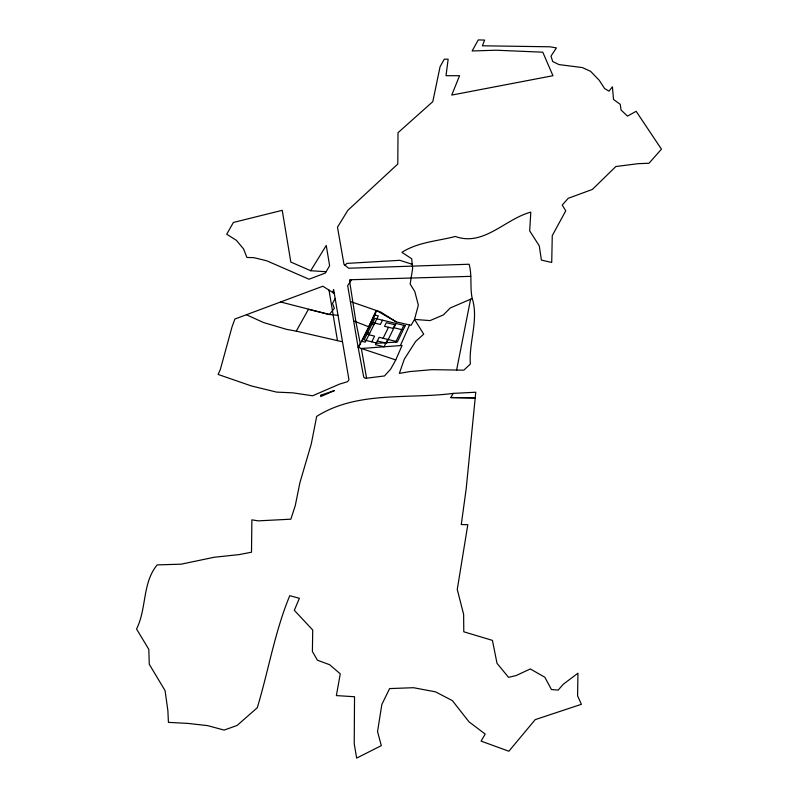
<?xml version="1.0" encoding="UTF-8"?>
<svg xmlns="http://www.w3.org/2000/svg" width="798" height="798" viewBox="0 0 798 798"><rect width="100%" height="100%" fill="white"/><g stroke="black" fill="none" stroke-linecap="round" stroke-linejoin="round"><path stroke-width="1.2" d="M470.581 299.23L450.321 307.938L443.359 314.931L430.022 320.596L414.521 319.419L423.698 334.153L415.648 341.444L404.327 359.11L399.349 373.404L410.082 371.559L432.017 369.654L456.616 370.053L470.581 299.23L472.236 298.552C469.773 287.42 472.256 275.48 469.124 264.238L348.586 268.228L343.998 264.407L337.484 227.191L347.878 210.303L397.783 164.039L398.012 132.707L432.795 101.655L440.067 66.743L444.316 59.152L448.147 59.222L446.012 75.69L459.558 75.72L451.748 95.072L552.954 75.71L542.78 52.189L496.137 50.214L472.137 50.962L478.271 39.9L484.625 40.08L482.401 45.795L549.932 46.793L556.396 47.9L550.969 56.139L552.735 61.546L558.949 64.578L582.37 67.571L590.65 71.381L599.218 80.279L604.615 88.568L608.974 91.132L612.395 86.822L613.532 99.481L620.236 104.329L621.093 110.054L627.487 116.109L636.156 111.311L661.452 149.186L648.983 163.261L638.21 163.67L615.847 166.523L592.395 189.435L568.236 198.293L562.241 205.056L565.762 210.812L552.266 235.639L551.717 262.472L541.393 260.088L539.278 245.854L529.682 230.871L530.8 212.148C505.154 218.921 483.738 246.821 455.319 236.467C437.494 241.146 417.713 242.113 401.933 252.368L411.688 258.751L412.656 268.407L410.152 284.048L414.79 291.549L418.351 305.095L414.521 319.419L411.04 325.335L396.247 321.873L376.786 310.671L358.492 347.32M351.559 279.709L349.544 279.829L349.793 282.362L355.898 321.724L360.297 343.699L358.093 347.15L363.738 377.155L365.364 378.332L384.466 375.958L390.691 369.105L395.748 359.918L402.092 345.454L361.354 348.497L358.093 347.15L347.679 285.584L351.559 279.709L470.78 276.357M400.406 345.574L409.574 324.995M396.247 321.873L380.796 312.088L376.157 310.452L368.746 326.791L353.723 320.936M395.678 342.143L403.828 325.325M387.678 339.399L384.067 346.801L375.509 344.676L379.14 337.305L396.037 341.414M393.065 328.387L394.84 324.736L386.342 322.691L384.546 326.322L393.614 328.517L386.691 342.691M396.087 323.459L393.983 327.749L401.743 329.634M383.1 338.272L388.496 327.28M371.778 341.833L374.601 336.148L366.91 334.262M382.491 320.178L380.377 324.457L372.726 322.601M246.402 314.731L322.871 286.223L334.272 293.455L332.786 292.507L333.614 289.465L348.965 379.808L347.529 381.693L339.439 384.147L312.626 395.788L292.856 392.835L276.647 392.117L251.43 385.963L218.103 374.442L220.298 369.614L232.058 326.761L234.881 319.03L246.402 314.731L263.619 322.572L286.622 329.365L296.257 331.16L308.437 309.335L329.365 314.512L337.883 315.29M335.15 298.642L332.487 303.36L334.362 308.357L329.365 314.512L280.447 301.943M453.184 393.424C407.828 399.239 357.314 390.761 316.686 416.386L311.26 443.997L299.878 482.81L295.26 505.663L290.851 519.189L258.273 520.855L251.879 519.847L251.5 552.216L239.051 554.61L214.333 557.233L181.126 564.176L157.186 564.894C142.164 582.929 146.832 608.555 136.548 629.024L148.807 649.333L149.286 664.285L165.046 690.559L167.869 710.529L168.428 722.36L187.64 723.387L207.62 725.621L224.128 730.09L237.116 725.452L257.265 707.756C268.547 670.539 274.801 631.697 289.764 595.677L299.39 598.3L294.312 610.32L312.726 630.001L312.397 651.487L317.454 660.235L329.654 664.724L340.267 673.841L336.367 695.597L354.531 696.734L354.232 743.826L356.656 758.1L381.294 745.641L377.544 731.586L381.843 704.464L389.604 688.584L413.484 687.706L435.479 691.836L452.366 700.614L468.985 721.811L485.184 734.08L481.084 741.113L508.865 751.227L535.219 719.626L581.403 704.305L577.572 695.826L577.952 673.193L563.169 684.345L558.171 690.11L551.438 689.532L544.835 677.233L530.321 668.963L516.017 675.597L508.545 677.342L497.024 663.347L492.416 640.375L463.788 631.797L463.628 614.34L457.254 589.473L467.808 524.715L461.274 524.555L466.172 488.895L475.778 392.227L453.184 393.384L450.84 397.584L475.209 397.903L450.84 397.544M326.123 271.719L329.624 265.704L326.252 245.445L310.691 270.731L290.811 262.043L282.243 210.323L233.395 222.452L226.712 234.223L236.358 240.308L243.56 248.916L246.901 257.465L253.844 257.644L266.741 260.786L309.035 279.23L325.365 273.026L326.123 271.719L310.691 270.731M344.975 265.235L346.931 263.4L399.788 260.318L412.247 264.278M456.616 370.053L463.828 370.172L470.351 364.038C468.685 342.242 478.91 319.709 472.236 298.552M296.257 331.16L342.242 341.744M370.631 323.759L374.013 324.587M366.272 332.497L369.664 333.335M377.324 340.985L385.883 343.09M395.748 359.918L361.354 348.497L366.561 378.112M376.157 310.452L350.442 301.504M329.005 290.113L337.464 340.626M320.976 395.16L320.706 396.586L334.552 390.531L320.976 395.16M405.244 325.664L397.314 342.043L377.514 343.25L364.088 339.938L374.851 318.342L405.244 325.664M374.96 315.09L361.883 341.305L365.275 342.143L378.332 315.898L374.96 315.09"/></g></svg>
